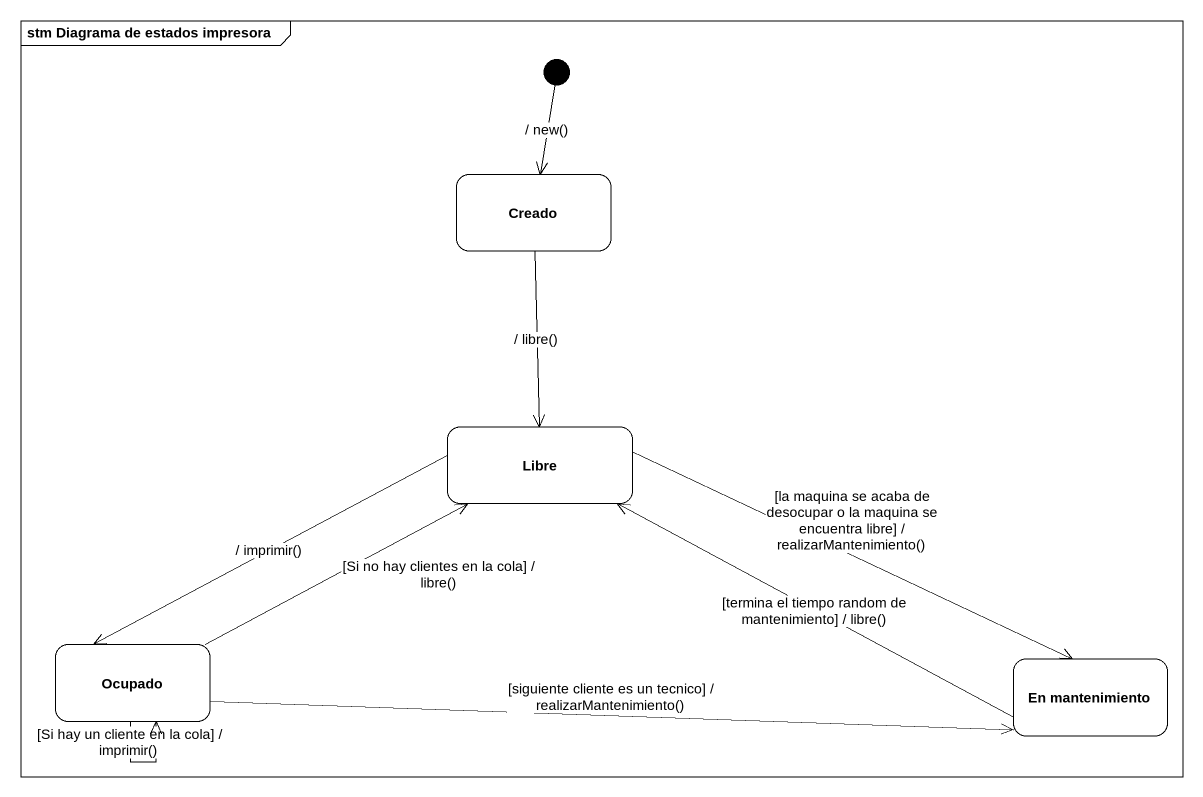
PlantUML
@startuml
mainframe stm Diagrama de estados impresora
hide empty description
state Creado
state Libre
state Ocupado
state "En mantenimiento" as En_mantenimiento
[*] --> Creado : / new()
Creado --> Libre : / libre()
Libre -left-> Ocupado : / imprimir()
Libre -right-> En_mantenimiento : [la maquina se acaba de desocupar o la maquina se encuentra libre] / realizarMantenimiento()
Ocupado -right-> Libre : [Si no hay clientes en la cola] / libre()
Ocupado --> Ocupado : [Si hay un cliente en la cola] / imprimir()
Ocupado -right-> En_mantenimiento : [siguiente cliente es un tecnico] / realizarMantenimiento()
En_mantenimiento -left-> Libre : [termina el tiempo random de mantenimiento] / libre()
@enduml
